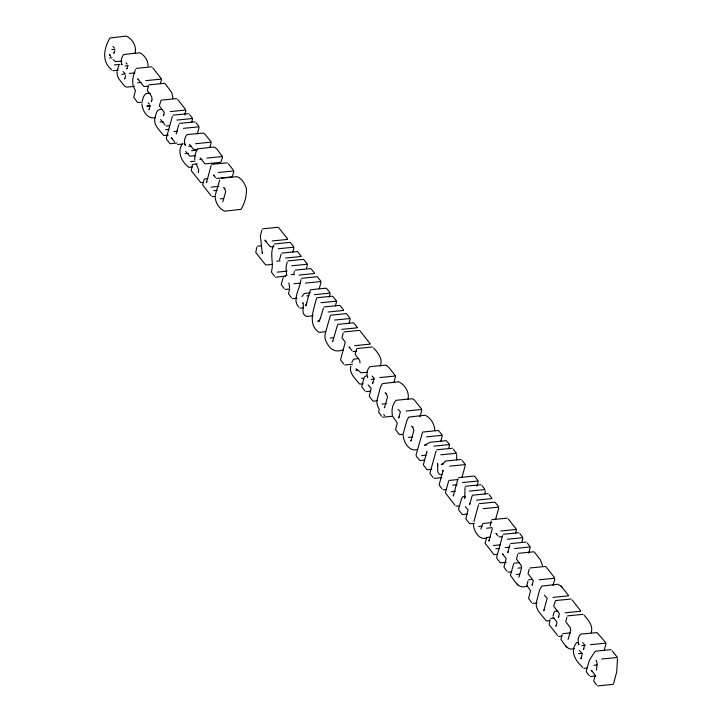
<?xml version="1.0" encoding="UTF-8"?>
<svg xmlns="http://www.w3.org/2000/svg" width="722" height="722" viewBox="0 0 722 722"><rect width="100%" height="100%" fill="white"/><g stroke="black" fill="none" stroke-linecap="round" stroke-linejoin="round"><path stroke-width="1.08" d="M172.919 98.427L171.854 92.732L165.167 83.653M485.112 493.965L485.184 490.779M465.04 487.431L464.76 498.37L465.031 497.35M617.49 658.635L616.714 671.902L613.547 683.644M262.411 252.186L262.321 253.657L260.362 236.067L261.887 230.083M117.045 71.55L117.307 75.413L118.643 78.617L124.599 86.099L126.693 87.145L134.409 86.378M148.019 66.126C148.407 60.72 144.499 55.143 139.86 52.778L123.742 54.484C121.323 57.2 120.529 61.56 121.946 64.971L121.892 63.897M596.507 670.124L597.13 662.913L596.21 660.54L596.48 661.009M125.619 75.693L124.689 79.068L124.735 78.418M426.72 452.73L426.864 451.602L423.345 464.878L426.783 469.426M442.721 472.026L443.046 470.239L439.138 484.913L442.063 488.866M376.848 400.89L380.377 387.326L382.362 383.626L398.616 381.767C404.852 384.474 409.852 392.56 407.93 399.51M350.883 365.919C348.672 373.093 355.441 378.707 359.258 383.734M536.383 602.13L539.623 590.036L541.708 586.12L557.898 584.242L561.184 586.219M591.156 632.689C593.538 625.938 588.259 619.918 584.161 615.252M215.273 195.148L219.696 179.913M403.264 433.687L406.739 420.791L408.733 417.081L424.987 415.222C430.529 417.469 434.581 424.058 434.788 430.059M135.023 53.094C137 46.452 132.261 38.636 126.251 36.1L110.024 37.968C103.95 47.896 101.288 61.686 111.793 69.799M306.534 268.106L307.355 265.001M114.681 50.702L113.859 53.374L113.95 52.85M117.307 70.305L118.868 65.323M127.586 66.767L126.919 68.933L127.018 68.464M135.447 69.646C132.866 76.379 130.826 84.104 135.474 90.467L133.705 97.362L137.37 102.199M142.424 100.918C143.001 96.856 144.86 91.947 150.176 93.454M148.416 86.099L147.315 90.575C149.526 93.734 153.696 97.1 151.376 101.396L151.855 100.241M149.851 106.91L149.03 109.591L149.12 109.085M160.365 83.743L161.439 79.844M160.789 100.854L159.363 105.908L164.345 112.47L163.434 115.791L163.876 114.762M172.314 116.422L166.358 138.046L166.556 139.283L169.814 143.362M178.812 124.68L176.204 133.985M184.697 114.942L185.834 110.809M191.628 122.55L192.521 119.292M197.296 133.94L199.046 127.568M192.377 165.049L191.231 170.6L200.481 182.269M209.777 147.297L211.14 142.92M204.064 179.697L202.629 184.823L211.005 195.68M211.095 165.636L206.411 182.63L206.853 181.601M221.131 161.611L222.475 157.306M232.448 176.15L233.829 171.71M256.653 247.456L255.796 252.519L265.416 264.667M273.8 245.2C269.171 253.783 274.27 263.259 271.319 271.977L274.486 276.237M279.531 259.821L281.029 254.37M287.175 262.176L286.029 267.005L286.616 275.425L286.833 274.865L284.324 276.589M292.672 252.492L293.917 247.953M293.827 273.647L294.441 271.4M289.423 289.811L288.466 293.746L291.453 297.762M300.875 279.558C300.514 287.717 291.562 299.675 298.845 307.139M310.198 290.443L305.785 305.875L306.787 302.825M319.241 288.683L320.992 282.302M323.429 308.113L320.306 318.673L320.64 318.086L318.474 321.687M329.214 297.085L330.098 293.863M330.27 315.911L325.396 332.995C324.178 336.813 325.36 340.919 327.58 344.123C330.956 350.486 336.299 352.444 343.473 349.773M335.342 306.047L336.47 301.949M337.499 325.08L332.671 341.65L332.689 341.199M343.149 333.194L342.02 337.77L345.278 342.138L340.54 359.809L343.708 364.068M349.006 323.357L350.134 319.277M356.542 349.249L355.116 354.303L359.718 360.377L359.989 363.022M363.671 378.96L361.686 386.64L364.727 390.737M380.205 366.045C383.292 359.159 377.913 352.643 373.482 347.914M393.95 382.173L395.439 376.767M420.014 416.711L421.801 410.222M422.361 432.767L416.098 454.932L416.296 456.169L419.482 460.158M436.043 451.07L430.086 472.684L430.285 473.93L433.056 477.432M440.709 441.458L442.189 436.088M448.597 448.597L449.49 445.357M448.597 481.168L445.357 492.819L454.977 505.256M457.947 478.867L453.236 495.996L453.678 494.967M461.99 477.26L465.266 465.374M472.125 495.906L469.553 504.669L469.995 503.64M476.989 486.087L478.181 481.764M473.948 521.483L478.506 504.94M486.511 538.179L485.094 543.224L493.658 554.279M491.104 520.932L490.229 526.067M492.296 528.684L488.875 541.13L489.317 540.101M495.689 519.064L498.776 507.882M502.62 535.543L496.664 557.167L496.871 558.413L500.147 562.51M509.94 544.839L507.801 552.619L508.243 551.59M515.562 533.134L516.365 530.21M513.604 563.918L510.418 575.362C515.201 581.21 518.206 589.937 527.457 585.849M517.638 554.595L516.51 559.171L521.149 565.452L521.591 567.591M521.78 542.33L522.854 538.441M521.419 568.62L518.928 577.23M528.684 553.133L530.174 547.736M529.181 569.243L528.062 573.746L533.332 580.659L532.051 585.298L532.493 584.269M527.944 581.075L526.825 585.614L530.589 590.614L528.576 598.403L531.618 602.5M553.034 585.488L554.821 578.999M549.938 619.684L549.108 624.692L557.628 635.504M555.173 601.282L553.765 606.263L559.415 613.673L558.395 617.4L558.837 616.371M552.953 616.11L554.207 612.139M562.014 634.927L560.904 639.43C564.234 643.591 567.582 651.488 574.423 648.464M566.914 617.129L565.786 621.705L570.299 627.815L570.741 629.954L568.034 639.457M604.188 650.396L605.975 643.907M351.849 362.435L353.509 359.24L358.455 358.491M196.682 150.122L195.003 155.212L194.723 159.607M198.676 171.412L198.234 172.441L198.74 169.85L196.194 164.084M373.012 382.498L372.57 383.526L374.068 378.075L372.029 376.045M399.122 416.982L398.679 418.011L400.394 411.793L398.002 409.383M544.171 609.792L543.729 610.821L547.195 598.249L544.343 595.108M556.382 625.288L555.94 626.317L557.05 622.283L553.16 617.346M583.845 648.654L583.403 649.683L584.721 644.908L582.645 642.67M581.327 657.805L580.885 658.834L582.293 653.726L579.387 650.405M283.259 277.672L281.165 284.477L284.152 288.502M316.453 298.565C313.908 308.98 307.545 323.835 318.375 331.867M482.531 524.226L480.861 529.172M594.928 651.587L589.477 660.125L586.291 670.891L586.49 672.128L589.206 675.566M301.886 296.598L304.124 293.728M182.874 143.254C176.484 151.078 181.393 161.475 188.433 166.99M441.927 464.715L445.104 461.349M364.655 376.749L366.505 375.747M222.791 201.898L225.742 191.583L224.361 188.117L224.804 188.632L223.459 187.521M384.528 407.343L384.519 407.804L387.515 396.892L386.062 393.346L386.514 393.86L385.097 392.669M410.944 440.637L410.926 441.097L413.896 430.321L412.442 426.765L412.885 427.28L411.477 426.088M197.557 148.876L213.577 147.008C217.746 147.857 219.199 153.596 222.277 156.06M111.793 49.592L115.105 49.258M109.753 57.995L111.955 57.778M121.756 61.117L115.475 61.587L113.083 59.637M114.473 64.908L119.987 64.357M125.068 65.991L128.372 65.666M112.885 70.729L118.39 70.178M136.169 68.382L151.611 66.839M129.418 73.445L134.933 72.895M121.973 74.375L125.276 74.05M145.826 80.638L161.268 79.095M137.685 82.759L140.998 82.425M149.129 84.826L164.571 83.292M144.201 86.55L148.606 86.108M137.956 102.551L142.369 102.109M161.196 100.141L176.637 98.598M146.963 105.818L150.275 105.493M147.035 106.441L150.347 106.116M161.89 109.527C156.042 108.264 155.853 115.367 154.779 119.076C153.75 125.682 159.95 130.321 163.316 135.113M170.23 111.594L185.662 110.051M173.036 115.159L188.478 113.625M155.609 117.478C147.748 120.177 142.171 110.457 141.927 103.806M176.917 120.078L192.35 118.543M159.959 122.027L163.262 121.693M179.543 123.417L194.976 121.874M166.25 126.016L169.562 125.682M165.491 129.689L168.804 129.364M183.442 128.354L198.875 126.819M173.966 131.566L177.278 131.233M163.903 135.465L168.307 135.032M170.401 143.723L177.016 143.064M182.558 144.084L177.513 144.526M195.536 143.705L210.968 142.171M188.695 146.304L190.897 146.079M193.929 149.553L197.232 149.219M191.565 150.745L197.079 150.194M185.031 153.678L188.334 153.353M190.066 156.187L195.581 155.636M206.871 158.091L222.304 156.548M199.795 159.571L202.007 159.354M190.617 161.566L195.03 161.132M192.792 164.336L197.205 163.894M205.283 163.867L220.715 162.333M211.817 164.372L227.259 162.829M189.029 167.342L192.332 167.017M218.225 172.495L233.666 170.961M204.479 178.984L207.792 178.65M216.6 178.406L232.033 176.872M221.537 178.208L236.978 176.664C241.816 178.28 244.776 183.731 246.364 188.361C246.87 195.481 244.776 203.333 240.986 209.335L224.741 211.185C219.28 208.992 215.273 202.494 215.102 196.583M201.068 182.621L203.27 182.404M211.203 187.115L218.919 186.348M213.712 190.698L217.024 190.364M212.088 196.61L215.391 196.276M220.354 198.803L223.658 198.469M262.618 228.82L278.051 227.286M272.176 240.958L287.618 239.424M274.522 243.937L289.964 242.393M257.375 246.193L261.788 245.751M270.551 246.87L273.864 246.545M278.313 248.738L293.746 247.204M281.751 253.106L297.193 251.572M285.632 258.034L301.074 256.49M276.743 261.202L280.046 260.868M287.907 260.913L303.339 259.369M266.003 265.019L272.618 264.36M291.751 265.786L307.184 264.252M295.172 270.136L310.604 268.593M277.176 272.14L287.094 271.156M291.128 274.721L294.441 274.387M275.578 277.176L285.506 276.183M299.052 275.055L314.485 273.512M301.597 278.286L317.039 276.752M293.881 283.764L300.496 283.105M305.397 283.105L320.83 281.562M285.235 289.423L289.648 288.99M310.613 289.73L326.046 288.186M304.738 293.403L310.252 292.861M314.494 294.648L329.927 293.105M306.715 295.912L308.917 295.695M292.536 298.691L296.95 298.249M316.922 297.735L332.364 296.191M320.866 302.735L336.299 301.2M299.928 308.141L303.24 307.816M324.169 306.922L339.602 305.388M328.167 312.003L343.609 310.46M306.588 316.453L313.204 315.794M330.685 315.189L346.118 313.655M317.563 321.137L319.765 320.92M334.53 320.072L349.971 318.537M337.914 324.358L353.347 322.824M341.849 329.358L357.282 327.815M319.025 332.373L325.64 331.705M343.871 331.93L359.312 330.396M330.171 338.013L333.474 337.679M354.701 345.676L370.142 344.132M356.957 348.527L372.399 346.993M353.076 351.587L356.379 351.253M344.791 364.998L352.507 364.222M355.729 370.296L357.932 370.079M367.606 372.299L360.91 372.714L356.145 368.771M361.433 378.319L364.745 377.985M379.826 377.552L395.268 376.009M371.09 379.447L374.402 379.122M359.845 384.095L363.148 383.761M365.81 391.667L370.224 391.225M373.319 401.188L377.723 400.746M381.956 404.085L386.369 403.643M406.197 411.008L421.63 409.473M382.723 417.208L392.642 416.215M422.776 432.045L438.209 430.511M399.681 434.644L402.993 434.319M408.372 437.37L412.776 436.927M426.585 436.873L442.017 435.339M426.72 444.942L424.518 445.167L430.177 442.27L446.295 440.637L449.292 444.111M433.886 446.142L449.319 444.599M417.307 449.49C409.148 452.125 403.526 441.963 403.102 435.122M436.765 449.797L452.207 448.263M421.621 455.654L426.034 455.221M440.799 454.824L456.232 453.29M420.069 460.51L424.482 460.076M445.691 461.033L461.123 459.49M441.124 464.291L443.335 464.075M449.662 466.159L465.094 464.616M427.37 469.778L431.783 469.336M439.987 474.634L442.189 474.408M434.148 478.37L441.864 477.603M458.678 477.603L474.11 476.06M449.012 480.455L457.838 479.57M462.576 482.549L478.009 481.005M452.721 485.166L457.134 484.724M465.5 486.258L480.942 484.724M443.146 489.796L446.458 489.471M451.133 491.736L455.546 491.294M469.381 491.131L484.814 489.588M472.54 495.193L487.973 493.649M465.203 496.348L463.001 496.565L461.8 498.036L458.614 508.884L458.813 510.12L462.071 514.199M476.439 500.138L491.872 498.595M479.227 503.676L494.669 502.142M456.06 506.185L459.373 505.851M483.162 508.667L498.604 507.133M462.658 514.551L467.071 514.118M491.826 519.669L507.268 518.125M469.923 523.775L474.336 523.333M482.946 523.495L491.772 522.62M478.749 526.5L482.061 526.167M486.664 528.206L492.169 527.656M500.761 531.004L516.203 529.461M503.351 534.28L518.784 532.746M486.926 537.457L490.238 537.132M487.034 537.962C479.146 540.751 473.668 531.013 473.442 524.38M499.137 536.915L502.44 536.581M507.25 539.226L522.683 537.691M510.671 543.576L526.103 542.032M493.595 545.525L500.211 544.866M505.138 547.655L509.551 547.213M495.861 548.792L499.164 548.467M514.569 548.521L530.002 546.978M494.254 554.64L497.557 554.306M518.36 553.332L533.802 551.798M500.734 562.871L506.248 562.321M514.019 563.205L519.524 562.655M517.909 568.151L521.221 567.817M529.903 567.979L545.345 566.436M508.053 572.158L511.366 571.824M516.374 574.522L519.678 574.189M528.675 579.811L531.979 579.477M539.208 579.784L554.649 578.241M553.07 597.374L568.512 595.831M555.588 600.56L571.021 599.025M532.701 603.421L537.105 602.978M554.622 611.417L557.935 611.092M565.227 612.798L580.659 611.254M567.645 615.866L583.078 614.323M550.66 618.42L553.973 618.095M546.563 621.01L549.866 620.685M562.745 633.663L570.461 632.887M558.711 636.434L562.023 636.1M578.701 642.499L576.499 642.724C569.405 651.352 575.696 661.081 582.771 667.408M590.361 644.692L605.803 643.158M581.824 645.639L585.136 645.315M595.497 651.172L610.938 649.638M578.466 653.726L581.779 653.401M601.697 659.033L617.129 657.498M593.926 665.251L597.229 664.917M583.854 668.337L587.167 668.003M590.325 676.541L595.84 676M597.699 685.9L613.131 684.357M368.103 384.898L371.216 388.436L369.213 396.188L372.723 400.836M125.953 62.769L127.243 64.123M112.894 46.47L114.284 47.95M148.064 102.714L149.463 104.212M465.266 506.618L468.109 509.894L465.798 518.748L469.336 523.414M303.087 303.105L302.816 302.653C304.801 306.976 300.226 313.041 305.984 316.137M288.845 282.916L289.684 287.879M123.074 71.55L124.888 73.563M160.645 119.536L165.167 125.086M185.662 151.376L189.48 155.835M383.644 414.636L384.727 415.52M560.696 585.668L568.476 595.343M561.815 586.95L562.276 587.473M516.474 583.286L516.925 583.8M517.566 584.531L518.044 585.091M565.642 645.676L566.093 646.19M566.734 646.921L567.221 647.472M439.328 474.128L437.776 471.953L437.514 463.217L437.812 465.807M278.638 227.638L287.582 238.937M290.551 242.754L293.719 246.716M297.78 251.924L301.038 256.003M303.935 259.73L307.157 263.765M311.2 268.945L314.458 273.024M317.626 277.104L320.794 281.066M326.642 288.538L329.9 292.618M332.959 296.562L336.272 300.713M340.224 305.776L343.573 309.973M346.704 314.007L349.926 318.041M353.933 323.176L357.255 327.328M359.899 330.748L370.106 343.645M143.615 86.189L137.758 78.824L138.516 79.727M438.805 430.863L441.99 434.852M193.334 149.192L189.417 144.274M204.687 163.515L200.174 157.838M474.706 476.421L477.982 480.518M495.256 502.494L498.568 506.645M269.965 246.518L264.875 240.11L265.985 241.473M534.388 552.149L540.507 559.992L542.511 565.633M545.931 566.797L554.613 577.753M399.095 434.292L395.557 429.626L397.29 422.884L392.939 416.756M545.967 620.658C542.448 615.406 535.895 610.704 536.211 603.664M214.299 175.888L213.541 174.977L215.517 177.486M349.755 347.76L348.997 346.858L351.993 350.657M172.035 138.597L171.267 137.685L174.706 142.044M496.709 534.226L495.942 533.314L498.054 535.986M503.207 554.686L502.449 553.774L506.176 558.512L503.929 567.14L506.97 571.228M592.049 671.135L591.291 670.224L595.208 675.196L593.719 681.072L596.616 684.97M152.694 67.769L161.232 78.608M177.72 99.528L185.635 109.564M189.561 114.545L192.323 118.056M196.059 122.803L198.848 126.332M210.941 141.683L205.364 134.653L203.288 133.019L187.269 134.572C184.372 137.018 183.776 141.963 185.229 145.402L185.112 144.111M228.342 163.759L233.63 170.473M395.232 375.521L388.644 367.227L386.017 365.097L369.908 366.677C367.047 369.222 366.253 374.104 367.642 377.651L367.561 376.442M421.603 408.986L414.329 399.97L412.352 398.715L396.116 400.286C392.425 403.887 391.369 410.34 392.389 415.34M453.29 449.192L456.214 452.893M462.161 460.446L465.067 464.129M481.953 485.554L484.715 489.065M489.056 494.579L491.844 498.108M508.351 519.055L516.167 528.973M519.867 533.666L522.656 537.204M527.195 542.962L529.975 546.491M572.104 599.946L580.632 610.767M605.776 642.67L597.058 632.607L580.966 634.069C577.862 636.272 577.365 641.416 578.809 644.8L578.674 643.501M612.085 650.675L617.003 656.921M381.64 416.278L378.617 412.208L379.285 409.302L377.552 405.854L376.803 402.055M110.159 55.323L109.437 54.285L110.683 56.56M456.638 454.463L456.737 459.851"/></g></svg>
